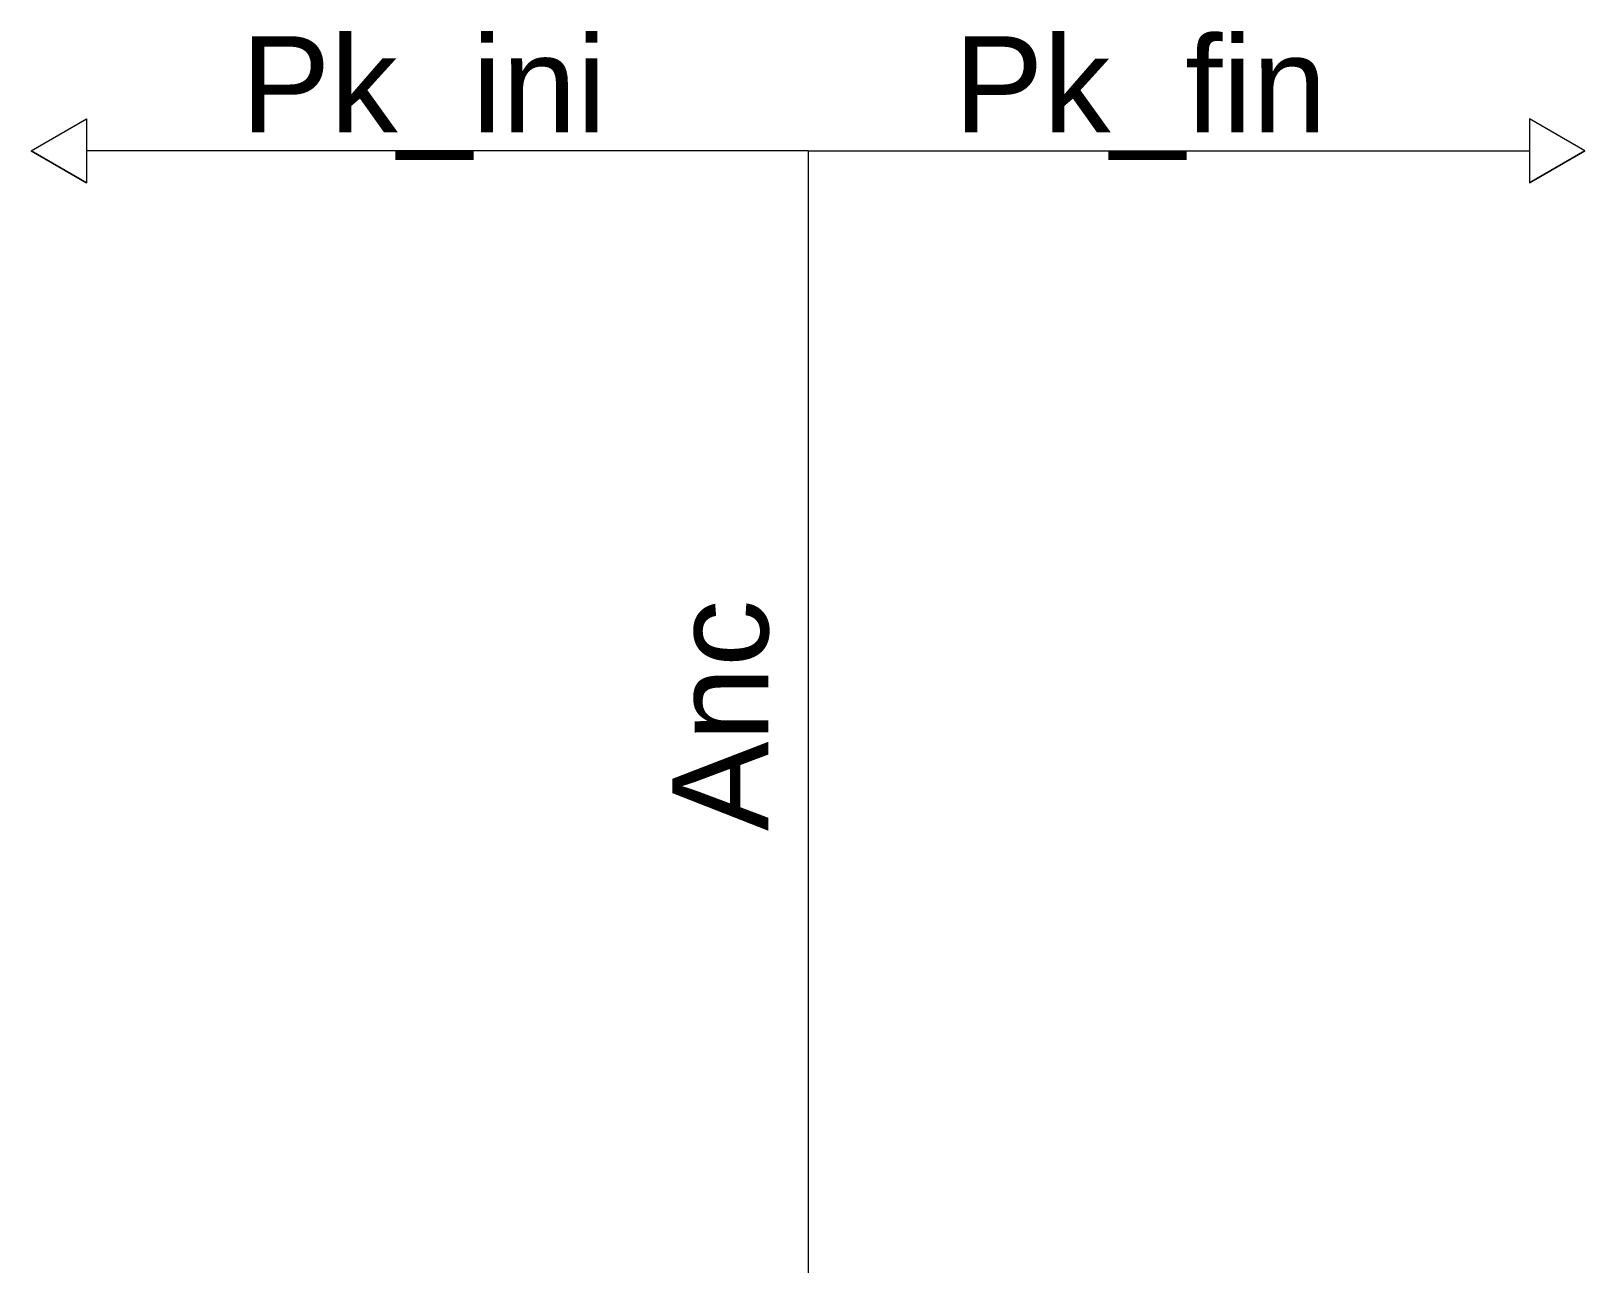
# Model space of a CAD drawing. Header units: metres. Extents: x -12.1 to 12.1, y 0 to 19.4.
import ezdxf
from ezdxf.enums import TextEntityAlignment as Align

# ---------------------------------------------------------------- set-up
doc = ezdxf.new("R2010")
doc.units = ezdxf.units.M
doc.layers.add('E-TEXTO', color=7, linetype='Continuous')
doc.styles.add('arial', font='arial.ttf')

msp = doc.modelspace()

# ---------------------------------------------------------------- linework, layer by layer
for p, q in [((-12.133, 17.523), (-11.267, 18.023)), ((-12.133, 17.523), (-11.267, 18.023)), ((-11.267, 18.023), (-11.267, 17.023)), ((-11.267, 18.023), (-11.267, 17.023)), ((12.133, 17.523), (11.267, 18.023)), ((11.267, 18.023), (11.267, 17.023)), ((12.133, 17.523), (11.267, 18.023)), ((11.267, 18.023), (11.267, 17.023)), ((-12.133, 17.523), (-11.267, 17.023)), ((-11.267, 17.023), (-12.133, 17.523)), ((0, 17.523), (-11.267, 17.523)), ((0, 17.523), (11.267, 17.523)), ((12.133, 17.523), (11.267, 17.023)), ((11.267, 17.023), (12.133, 17.523))]:
    msp.add_line(p, q)
at = {"ltscale": 0.9}
msp.add_line((0, 17.523), (0, 0), dxfattribs=at)

# ---------------------------------------------------------------- texts
at = {"layer": 'E-TEXTO', "ltscale": 0.9, "style": 'arial'}
for tag, p in [('Pk_ini', (-6.002, 18.565)), ('Pk_fin', (5.191, 18.564))]:
    msp.add_attdef(tag, text='', height=1.5, dxfattribs=at).set_placement(p, align=Align.MIDDLE_CENTER)
msp.add_attdef('Anc', text='', height=1.5, rotation=90, dxfattribs=at).set_placement((-1.37, 8.707), align=Align.MIDDLE_CENTER)

doc.saveas('drawing.dxf')
